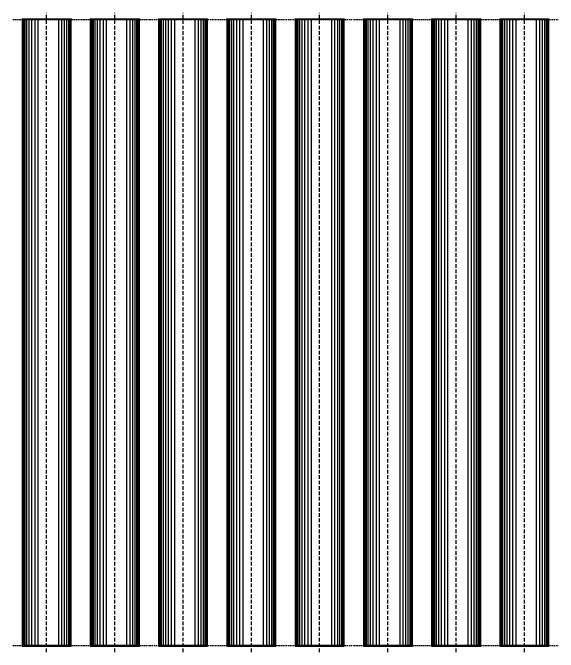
# Model space of a CAD drawing. Header units: millimetres. Extents: x -244126 to 368105, y -173968 to 259060.
# Drawn here: x -100451 to -98054, y 50800 to 53611 of the extents above; entities that cross this region are included whole.
import ezdxf

# ---------------------------------------------------------------- set-up
doc = ezdxf.new("R2010")
doc.units = ezdxf.units.MM
doc.header["$MEASUREMENT"] = 0
doc.linetypes.add('HIDDEN', pattern=[9.525, 6.35, -3.175])
for name, color, linetype in [('000 - H I D D E N', 7, 'Continuous'), ('000 - WIPEOUT', 250, 'Continuous'), ('001 - ASCESSORIES', 1, 'Continuous'), ('A03_SUN LOUVER', 7, 'Continuous')]:
    doc.layers.add(name, color=color, linetype=linetype)

# ---------------------------------------------------------------- blocks, each defined once
blk = doc.blocks.new('*U1686')
at = {"color": 0}
blk.add_wipeout([(-107.8, 0), (107.8, 0), (107.8, 2753), (-107.8, 2753)], dxfattribs=at).dxf.layer = '000 - WIPEOUT'
at = {"layer": '000 - H I D D E N', "linetype": 'HIDDEN', "ltscale": 2.5}
blk.add_line((0, -29.2), (0, 2782.2), dxfattribs=at)
at = {"layer": '001 - ASCESSORIES', "color": 0}
for points in [[(-107.8, 2756), (107.8, 2756), (107.8, 2753), (-107.8, 2753)], [(-107.8, -3), (107.8, -3), (107.8, 0), (-107.8, 0)]]:
    blk.add_lwpolyline(points, close=True, dxfattribs=at)
at = {"layer": 'A03_SUN LOUVER', "color": 8}
for p, q in [((-105.8, 2753), (-105.8, 0)), ((-101.8, 2753), (-101.8, 0)), ((-95.8, 2753), (-95.8, 0)), ((-87.8, 2753), (-87.8, 0)), ((-77.8, 2753), (-77.8, 0)), ((-65.8, 2753), (-65.8, 0)), ((-51.8, 2753), (-51.8, 0)), ((-37.8, 2753), (-37.8, 0)), ((51.8, 2753), (51.8, 0)), ((65.8, 2753), (65.8, 0)), ((77.8, 2753), (77.8, 0)), ((87.8, 2753), (87.8, 0)), ((95.8, 2753), (95.8, 0)), ((101.8, 2753), (101.8, 0)), ((105.8, 2753), (105.8, 0))]:
    blk.add_line(p, q, dxfattribs=at)
at = {"layer": 'A03_SUN LOUVER', "color": 0}
blk.add_lwpolyline([(-107.8, 0), (107.8, 0), (107.8, 2753), (-107.8, 2753)], close=True, dxfattribs=at)
at = {"layer": 'Defpoints', "color": 250, "linetype": 'HIDDEN'}
for p, q in [((-148.4, 2753), (148.4, 2753)), ((-148.4, 0), (148.4, 0))]:
    blk.add_line(p, q, dxfattribs=at)
blk = doc.blocks.new('*U4340')
at = {"color": 3}
blk.add_blockref('*U1686', (-1050, 0), dxfattribs=at)
blk.add_blockref('*U1686', (-750, 0), dxfattribs=at)
blk.add_blockref('*U1686', (-450, 0), dxfattribs=at)
blk.add_blockref('*U1686', (-150, 0), dxfattribs=at)
blk.add_blockref('*U1686', (150, 0), dxfattribs=at)
blk.add_blockref('*U1686', (450, 0), dxfattribs=at)
blk.add_blockref('*U1686', (750, 0), dxfattribs=at)
blk.add_blockref('*U1686', (1050, 0), dxfattribs=at)

msp = doc.modelspace()

# ---------------------------------------------------------------- block references
at = {"color": 2}
msp.add_blockref('*U4340', (-99252.79471, 50829.16944), dxfattribs=at)

doc.saveas('drawing.dxf')
